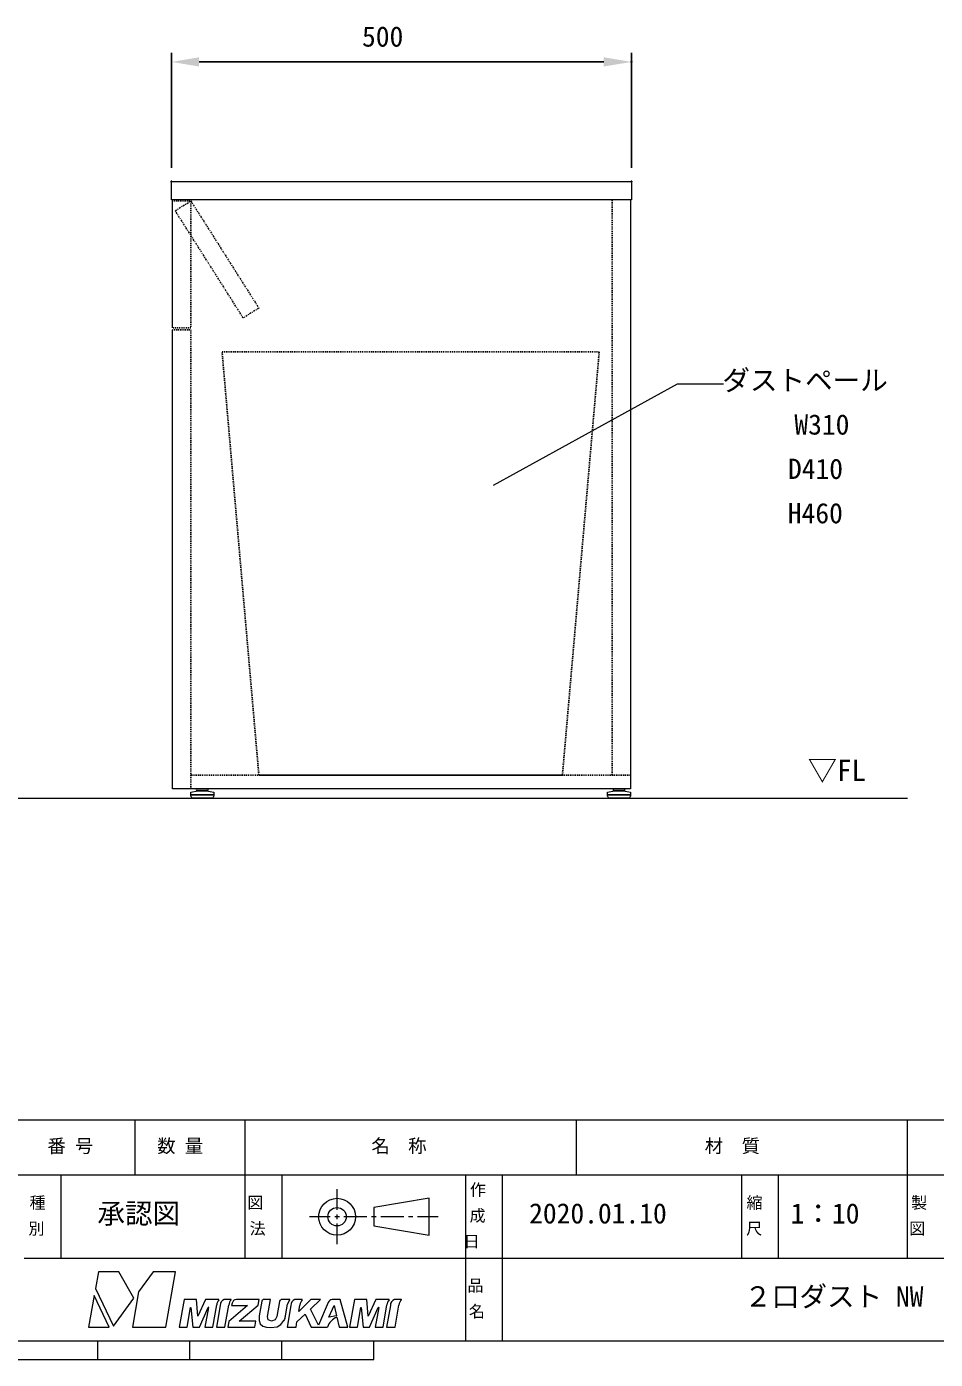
# Model space of a CAD drawing. Units: millimetres, scale not verified. Extents: x -203 to 203, y -143 to 143.
# Drawn here: x 12.3 to 111, y -140 to 4.8 of the extents above; entities that cross this region are included whole.
import ezdxf
from ezdxf.enums import TextEntityAlignment as Align

# ---------------------------------------------------------------- set-up
doc = ezdxf.new("R2010")
doc.units = ezdxf.units.MM
doc.header["$LTSCALE"] = 0.5
doc.header["$PDMODE"] = 32
doc.header["$PDSIZE"] = 0.1
doc.linetypes.add('USER1', pattern=[0.15748, 0.07874, -0.07874])
doc.linetypes.add('USER2', pattern=[0.629921, 0.393701, -0.07874, 0.07874, -0.07874])
for name, color, linetype, lineweight in [('0-1_DIMENSION_LINES$02_DIMENSI', 7, 'Continuous', 25), ('0-3_DIMENSION_LINES$03_LINES', 7, 'Continuous', 18), ('0-4_DIMENSION_LINES$05_HIDE_LI', 7, 'USER1', 25), ('0-5_DIMENSION_LINES$04_SUB_LIN', 4, 'USER2', 18), ('0-7_図面_FORMAT$03_TEXT', 7, 'Continuous', 18), ('0-8_図面_FORMAT$02_LOGO$01_MZ_LO', 7, 'Continuous', 18), ('0-A_図面_FORMAT$01_WAKU$OUT_LINE', 6, 'Continuous', 18), ('0-B_図面_FORMAT$01_WAKU$SUB_LINE', 7, 'Continuous', 18)]:
    doc.layers.add(name, color=color, linetype=linetype, lineweight=lineweight)
doc.layers.add('0-2_DEFPOINTS', color=7, linetype='Continuous')
doc.styles.add('ＭＳ ゴシック', font='')
doc.styles.get('ＭＳ ゴシック').set_extended_font_data('MS Gothic')

# ---------------------------------------------------------------- blocks, each defined once
blk = doc.blocks.new('グループ-1')
at = {"layer": '0-1_DIMENSION_LINES$02_DIMENSI', "style": 'ＭＳ ゴシック'}
for s, p in [('W310', (1914.3, -803.23)), ('D410', (1900.37, -899.61)), ('H460', (1900.07, -996))]:
    blk.add_text(s, height=43.99, dxfattribs=at).set_placement(p, align=Align.BOTTOM_LEFT)
blk = doc.blocks.new('D7')
at = {"layer": '0-1_DIMENSION_LINES$02_DIMENSI'}
for p, q in [((476, 276), (476, 301)), ((482, 299), (570, 299)), ((576, 276), (576, 301))]:
    blk.add_line(p, q, dxfattribs=at)
for points in [[(482, 300), (482, 298), (476, 299)], [(570, 298), (570, 300), (576, 299)]]:
    blk.add_solid(points, dxfattribs=at)
at = {"layer": '0-2_DEFPOINTS'}
for p in [(576, 299), (476, 273), (576, 273)]:
    blk.add_point(p, dxfattribs=at)
at = {"layer": '0-1_DIMENSION_LINES$02_DIMENSI', "style": 'ＭＳ ゴシック'}
blk.add_text('500', height=4.399, dxfattribs=at).set_placement((517.429, 301), align=Align.BOTTOM_LEFT)
blk = doc.blocks.new('_X20')
at = {"layer": '0-7_図面_FORMAT$03_TEXT', "style": 'ＭＳ ゴシック'}
for s, p in [('製', (636.801, 49.002)), ('図', (636.385, 43.38))]:
    blk.add_text(s, height=2.566, dxfattribs=at).set_placement(p, align=Align.BOTTOM_LEFT)
blk = doc.blocks.new('_X19')
at = {"layer": '0-7_図面_FORMAT$03_TEXT', "style": 'ＭＳ ゴシック'}
for s, p in [('縮', (601.025, 49.002)), ('尺', (600.952, 43.38))]:
    blk.add_text(s, height=2.566, dxfattribs=at).set_placement(p, align=Align.BOTTOM_LEFT)
blk = doc.blocks.new('_X18')
at = {"layer": '0-7_図面_FORMAT$03_TEXT', "style": 'ＭＳ ゴシック'}
for s, p in [('品', (540.35, 31.002)), ('名', (540.651, 25.38))]:
    blk.add_text(s, height=2.566, dxfattribs=at).set_placement(p, align=Align.BOTTOM_LEFT)
blk = doc.blocks.new('_X17')
at = {"layer": '0-7_図面_FORMAT$03_TEXT', "style": 'ＭＳ ゴシック'}
for s, p in [('種', (445.127, 49.002)), ('別', (444.903, 43.38))]:
    blk.add_text(s, height=2.566, dxfattribs=at).set_placement(p, align=Align.BOTTOM_LEFT)
blk = doc.blocks.new('_X16')
at = {"layer": '0-7_図面_FORMAT$03_TEXT', "style": 'ＭＳ ゴシック'}
for s, p in [('図', (492.487, 49.002)), ('法', (492.977, 43.38))]:
    blk.add_text(s, height=2.566, dxfattribs=at).set_placement(p, align=Align.BOTTOM_LEFT)
blk = doc.blocks.new('_X15')
at = {"layer": '0-7_図面_FORMAT$03_TEXT', "style": 'ＭＳ ゴシック'}
for s, p in [('作', (540.875, 51.813)), ('成', (540.801, 46.191)), ('日', (539.482, 40.568))]:
    blk.add_text(s, height=2.566, dxfattribs=at).set_placement(p, align=Align.BOTTOM_LEFT)

msp = doc.modelspace()

# ---------------------------------------------------------------- linework, layer by layer
at = {"layer": '0-1_DIMENSION_LINES$02_DIMENSI', "color": 1, "lineweight": 18}
msp.add_lwpolyline([(63, -45), (83, -34), (88, -34)], dxfattribs=at)
at = {"layer": '0-3_DIMENSION_LINES$03_LINES'}
for p, q in [((28.1, -27.9), (28.1, -14)), ((77.9, -14), (77.9, -78)), ((28.1, -78), (28.1, -28.1)), ((77.9, -78), (28.1, -78)), ((30.8, -78), (31.9, -78)), ((30.85, -78.2), (30.8, -78.2)), ((31.85, -78.2), (30.85, -78.2)), ((31.9, -78.2), (31.85, -78.2)), ((76.1, -78), (77.2, -78)), ((76.15, -78.2), (76.1, -78.2)), ((77.15, -78.2), (76.15, -78.2)), ((77.2, -78.2), (77.15, -78.2)), ((-119.5, -79), (108, -79)), ((30.1, -78.8), (30.1, -78.6667)), ((30.1, -78.6667), (32.6, -78.6667)), ((32.4, -79), (30.3, -79)), ((32.6, -78.6667), (32.6, -78.8)), ((75.4, -78.8), (75.4, -78.6667)), ((75.4, -78.6667), (77.9, -78.6667)), ((77.7, -79), (75.6, -79)), ((77.9, -78.6667), (77.9, -78.8))]:
    msp.add_line(p, q, dxfattribs=at)
for points in [[(28, -12), (78, -12), (78, -14), (28, -14)], [(30.1, -78.3667), (30.85, -78.2), (31.825, -78.2), (32.6, -78.3667), (32.6, -78.6667), (30.1, -78.6667)], [(75.4, -78.3667), (76.15, -78.2), (77.125, -78.2), (77.9, -78.3667), (77.9, -78.6667), (75.4, -78.6667)]]:
    msp.add_lwpolyline(points, close=True, dxfattribs=at)
for centre, radius, start, end in [((30.8, -78.1), 0.1, 90, 180), ((30.8, -78.1), 0.1, 180, 270), ((31.9, -78.1), 0.1, 0, 90), ((31.9, -78.1), 0.1, 270, 0), ((76.1, -78.1), 0.1, 90, 180), ((76.1, -78.1), 0.1, 180, 270), ((77.2, -78.1), 0.1, 0, 90), ((77.2, -78.1), 0.1, 270, 0), ((30.3, -78.8), 0.2, 180, 270), ((32.4, -78.8), 0.2, 270, 0), ((75.6, -78.8), 0.2, 180, 270), ((77.7, -78.8), 0.2, 270, 0)]:
    msp.add_arc(centre, radius, start, end, dxfattribs=at)
at = {"layer": '0-4_DIMENSION_LINES$05_HIDE_LI'}
for p, q in [((28.1, -14.1), (30.1, -14.1)), ((30.1, -14.1), (30.1, -27.9)), ((75.9, -76.5), (75.9, -14)), ((30.1, -27.9), (28.1, -27.9)), ((28.1, -28.1), (30.1, -28.1)), ((30.1, -28.1), (30.1, -78)), ((30.1, -76.5), (77.9, -76.5))]:
    msp.add_line(p, q, dxfattribs=at)
msp.add_lwpolyline([(33.5, -30.5), (74.5, -30.5), (70.5, -76.5), (37.5, -76.5)], close=True, dxfattribs=at)
at = {"layer": '0-5_DIMENSION_LINES$04_SUB_LIN'}
msp.add_lwpolyline([(28.4111, -15.1713), (30.1, -14.1), (37.4919, -25.7533), (35.803, -26.8246)], close=True, dxfattribs=at)
at = {"layer": '0-7_図面_FORMAT$03_TEXT'}
for p, q in [((46, -123.75), (46, -121.5)), ((56, -122.5), (50, -123.5)), ((56, -126.5), (56, -122.5)), ((45.25, -124.5), (43, -124.5)), ((46.25, -124.5), (45.75, -124.5)), ((46, -124.75), (46, -124.25)), ((49.25, -124.5), (46.75, -124.5)), ((50.25, -124.5), (49.75, -124.5)), ((50, -123.5), (50, -125.5)), ((53.25, -124.5), (50.75, -124.5)), ((54.25, -124.5), (53.75, -124.5)), ((57, -124.5), (54.75, -124.5)), ((46, -127.5), (46, -125.25)), ((50, -125.5), (56, -126.5))]:
    msp.add_line(p, q, dxfattribs=at)
for radius in [2, 1]:
    msp.add_circle((46, -124.5), radius, dxfattribs=at)
at = {"layer": '0-8_図面_FORMAT$02_LOGO$01_MZ_LO'}
for p, q in [((37.5368, -133.5001), (35.0653, -133.5001)), ((46.3372, -133.5001), (45.4679, -133.5001)), ((40.2333, -135.7779), (40.2903, -135.6677)), ((40.3739, -135.4237), (40.3965, -135.3012)), ((40.3965, -135.3012), (40.3965, -135.3012))]:
    msp.add_line(p, q, dxfattribs=at)
for points in [[(23.9185, -133.3532), (22.2811, -130.5), (20.052, -130.5), (19.7334, -132.3069), (21.6797, -136.412)], [(28.4519, -130.5), (26.0068, -130.5), (24.423, -132.6639), (23.7466, -136.5), (27.394, -136.5)], [(18.994, -136.5), (21.2213, -136.5), (19.5978, -133.0758)], [(45.1097, -135.4167), (45.6797, -134.1656), (45.9339, -135.2805)]]:
    msp.add_lwpolyline(points, close=True, dxfattribs=at)
for points in [[(33.1643, -133.5221), (33.1564, -133.5001), (31.6973, -133.5001), (30.8813, -135.3254), (30.7128, -133.5001), (29.3797, -133.5001), (28.8508, -136.5), (29.7077, -136.5), (30.085, -134.3718), (30.1212, -134.3718), (30.3134, -136.5), (31.0307, -136.5), (31.9772, -134.3718)], [(32.0194, -134.3718), (31.6421, -136.5), (32.493, -136.5), (32.9191, -134.0808)], [(33.2994, -134.1367), (32.8831, -136.5), (33.7988, -136.5), (34.2223, -134.0946)], [(34.4907, -133.528), (34.4785, -133.5001), (33.7311, -133.5001)], [(34.5924, -133.8998), (34.52, -134.1359), (36.248, -134.138), (34.2351, -135.8723), (34.125, -136.5), (37.0697, -136.5), (37.1838, -135.8537), (35.3578, -135.8512), (37.4305, -134.0987), (37.5368, -133.5001)], [(37.8062, -133.6918), (37.5241, -135.2886), (37.5207, -135.7942), (37.6572, -136.1388), (37.9298, -136.3967), (38.3411, -136.5181), (38.8134, -136.5486), (39.4797, -136.4487), (39.8948, -136.201), (40.2275, -135.7892)], [(39.7553, -133.6956), (39.4664, -135.331), (39.2624, -135.7153), (38.8631, -135.8509), (38.5099, -135.7132), (38.4414, -135.331), (38.7636, -133.5001), (38.0482, -133.5001)], [(40.8635, -133.5423), (40.8489, -133.5001), (40.7137, -133.5065), (40.0021, -133.5001)], [(40.3988, -135.2886), (40.6262, -134.0012), (40.8635, -133.5423)], [(40.9871, -134.1367), (40.5715, -136.5), (41.5368, -136.5), (41.5384, -136.5), (41.5439, -136.5), (41.6443, -135.9188), (42.5284, -135.0795), (43.1843, -136.5), (44.9459, -136.5)], [(42.2217, -133.528), (42.2092, -133.5001), (41.4125, -133.5001)], [(45.0487, -133.8322), (43.9945, -136.289), (43.107, -134.5303), (44.1923, -133.5001), (43.1434, -133.5001), (41.8365, -134.8052), (41.959, -134.0946)], [(45.9654, -135.4039), (46.2447, -136.5), (47.188, -136.5), (46.3372, -133.5001)], [(51.6741, -133.5221), (51.6663, -133.5001), (50.2071, -133.5001), (49.3912, -135.3254), (49.2227, -133.5001), (47.8896, -133.5001), (47.3606, -136.5), (48.2176, -136.5), (48.5948, -134.3718), (48.631, -134.3718), (48.8233, -136.5), (49.5406, -136.5), (50.4871, -134.3718)], [(50.5292, -134.3718), (50.152, -136.5), (51.0029, -136.5), (51.429, -134.0808)], [(51.8093, -134.1367), (51.3929, -136.5), (52.3087, -136.5), (52.7322, -134.0946)], [(53.0005, -133.528), (52.9883, -133.5001), (52.241, -133.5001)]]:
    msp.add_lwpolyline(points, dxfattribs=at)
for centre, radius, start, end in [((31.9983, -134.363), 0.0228, 337.38667, 202.61333), ((33.7742, -134.1229), 0.8561, 135.436, 177.18162), ((33.898, -134.0779), 0.6015, 106.10853, 185.61083), ((35.2047, -134.2131), 0.9895, 136.18472, 173.12017), ((35.0741, -133.9901), 0.4901, 91.03463, 169.38909), ((38.0431, -133.7422), 0.2422, 88.80192, 167.99496), ((39.9968, -133.7469), 0.2469, 88.77298, 167.99431), ((41.5809, -134.073), 0.5972, 106.38228, 186.12371), ((42.933, -134.202), 0.9799, 136.54508, 173.70767), ((45.4594, -133.9198), 0.4199, 88.83548, 167.9571), ((50.5082, -134.363), 0.0228, 337.38667, 202.61333), ((52.2841, -134.1229), 0.8561, 135.436, 177.18162), ((52.4079, -134.0779), 0.6015, 106.10853, 185.61083), ((53.7145, -134.2131), 0.9895, 136.18472, 173.12017), ((38.9196, -135.0984), 1.4791, 332.15939, 332.65034), ((39.5102, -135.2642), 0.8783, 332.65034, 349.54143), ((38.5515, -134.9606), 1.8762, 349.54143, 349.93236), ((46.8386, -137.2383), 2.0316, 115.4544, 158.69079)]:
    msp.add_arc(centre, radius, start, end, dxfattribs=at)
at = {"layer": '0-A_図面_FORMAT$01_WAKU$OUT_LINE'}
for p, q in [((198, -114), (-198, -114)), ((198, -120), (-78, -120)), ((-198, -138), (198, -138)), ((20, -140), (20, -138)), ((30, -140), (30, -138)), ((40, -140), (40, -138)), ((50, -140), (50, -138)), ((-50, -140), (50, -140))]:
    msp.add_line(p, q, dxfattribs=at)
at = {"layer": '0-B_図面_FORMAT$01_WAKU$SUB_LINE'}
for p, q in [((24, -114), (24, -120)), ((36, -129), (36, -114)), ((72, -114), (72, -120)), ((108, -129), (108, -114)), ((16, -129), (16, -120)), ((40, -120), (40, -129)), ((60, -138), (60, -120)), ((64, -138), (64, -120)), ((90, -129), (90, -120)), ((94, -129), (94, -120)), ((12, -129), (144, -129))]:
    msp.add_line(p, q, dxfattribs=at)

# ---------------------------------------------------------------- block references
at = {"layer": '0-1_DIMENSION_LINES$02_DIMENSI'}
for name, p, xscale, yscale in [('D7', (-210, -148.5), 0.5, 0.5), ('グループ-1', (0, 0), 0.05, 0.05)]:
    msp.add_blockref(name, p, dxfattribs=dict(at, xscale=xscale, yscale=yscale))
at = {"layer": '0-7_図面_FORMAT$03_TEXT', "xscale": 0.5, "yscale": 0.5}
for name in ['_X15', '_X17', '_X16', '_X19', '_X20', '_X18']:
    msp.add_blockref(name, (-210, -148.5), dxfattribs=at)

# ---------------------------------------------------------------- texts
at = {"layer": '0-1_DIMENSION_LINES$02_DIMENSI', "style": 'ＭＳ ゴシック'}
for s, height, p in [('ダストペール', 2.199, (87.8795, -35.3581)), ('▽FL', 2.328, (97.1706, -77.8388))]:
    msp.add_text(s, height=height, dxfattribs=at).set_placement(p, align=Align.BOTTOM_LEFT)
at = {"layer": '0-7_図面_FORMAT$03_TEXT', "style": 'ＭＳ ゴシック'}
for s, height, p in [('数 量', 1.466, (26.4452, -117.9799)), ('名\u3000称', 1.466, (49.7337, -117.9799)), ('材\u3000質', 1.466, (85.975, -117.9799)), ('番 号', 1.466, (14.5112, -117.9799)), ('承認図', 2.199, (19.9406, -125.9023)), ('2020.01.10', 2.199, (66.8822, -125.8936)), ('1：10', 2.199, (95.3078, -125.9023)), ('２口ダスト NW', 2.199, (90.2666, -134.9198))]:
    msp.add_text(s, height=height, dxfattribs=at).set_placement(p, align=Align.BOTTOM_LEFT)

doc.saveas('drawing.dxf')
